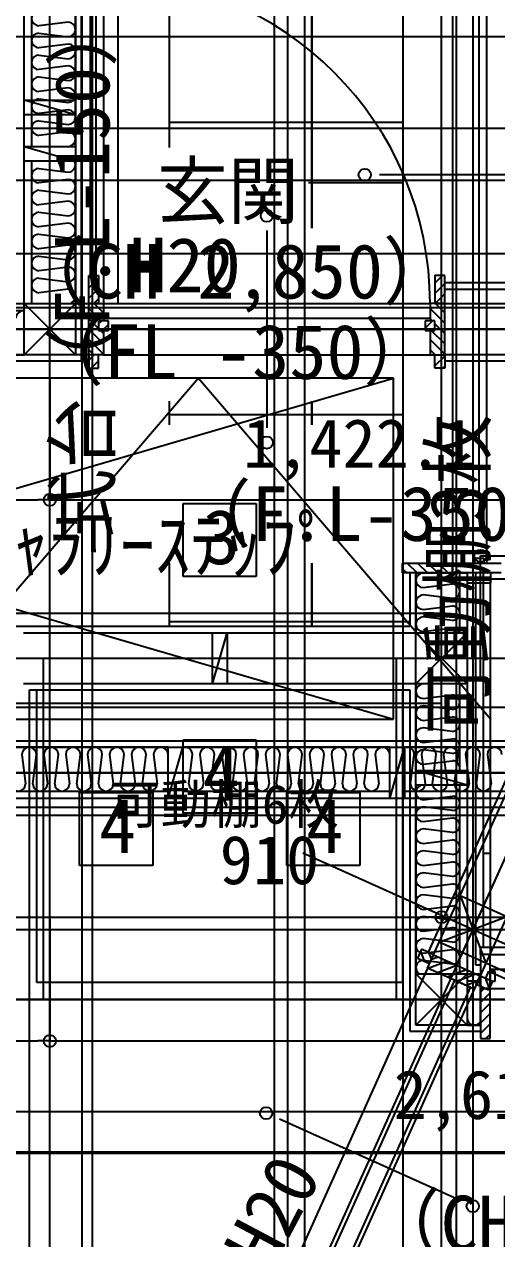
# Model space of a CAD drawing. Header units: metres. Extents: x 10861 to 26950, y 7268 to 22901.
# Drawn here: x 20182 to 21151, y 15064 to 17556 of the extents above; entities that cross this region are included whole.
import ezdxf

# ---------------------------------------------------------------- set-up
doc = ezdxf.new("R2010")
doc.units = ezdxf.units.M

msp = doc.modelspace()

# ---------------------------------------------------------------- linework, layer by layer
at = {"layer": 'COL_1F'}
for p, q in [((20985.6, 16202.5), (20985.6, 16307.5)), ((20985.6, 16307.5), (21090.6, 16307.5)), ((21090.6, 16202.5), (20985.6, 16307.5)), ((20985.6, 16202.5), (21090.6, 16307.5)), ((21090.6, 16307.5), (21090.6, 16202.5)), ((21090.6, 16202.5), (20985.6, 16202.5)), ((20985.6, 15502.5), (20985.6, 15607.5)), ((20985.6, 15607.5), (21090.6, 15607.5)), ((21090.6, 15502.5), (20985.6, 15607.5)), ((20985.6, 15502.5), (21090.6, 15607.5)), ((21090.6, 15607.5), (21090.6, 15502.5)), ((21090.6, 15502.5), (20985.6, 15502.5))]:
    msp.add_line(p, q, dxfattribs=at)
at = {"layer": 'COL_2F'}
for p, q in [((20182.2, 16877.5), (20182.2, 16982.5)), ((20182.2, 16982.5), (20287.2, 16982.5)), ((20287.2, 16877.5), (20182.2, 16982.5)), ((20182.2, 16877.5), (20287.2, 16982.5)), ((20287.2, 16982.5), (20287.2, 16877.5)), ((20287.2, 16877.5), (20182.2, 16877.5)), ((21033.4, 15672.6), (21076.5, 15768.4)), ((21076.5, 15768.4), (21172.3, 15725.3)), ((21076.5, 15768.4), (21129.2, 15629.6)), ((21033.4, 15672.6), (21172.3, 15725.3)), ((21172.3, 15725.3), (21129.2, 15629.6)), ((21129.2, 15629.6), (21033.4, 15672.6))]:
    msp.add_line(p, q, dxfattribs=at)
at = {"layer": 'COL_3F'}
for p, q in [((20182.2, 16877.5), (20182.2, 16982.5)), ((20182.2, 16982.5), (20287.2, 16982.5)), ((20287.2, 16877.5), (20182.2, 16982.5)), ((20182.2, 16877.5), (20287.2, 16982.5)), ((20287.2, 16982.5), (20287.2, 16877.5)), ((20287.2, 16877.5), (20182.2, 16877.5))]:
    msp.add_line(p, q, dxfattribs=at)
at = {"layer": 'GLID'}
for p, q in [((20234.7, 9325), (20234.7, 22205)), ((20234.7, 9325), (20234.7, 22205)), ((20234.7, 9325), (20234.7, 22205)), ((20300.9, 10010), (20300.9, 22205)), ((20300.9, 10010), (20300.9, 22205)), ((20300.9, 10010), (20300.9, 22205)), ((20322.4, 9858.3), (20322.4, 22205)), ((20322.4, 9858.3), (20322.4, 22205)), ((20322.4, 9858.3), (20322.4, 22205)), ((20695.8, 10010), (20695.8, 22205)), ((20695.8, 10010), (20695.8, 22205)), ((20695.8, 10010), (20695.8, 22205)), ((20723, 10010), (20723, 22205)), ((20723, 10010), (20723, 22205)), ((20723, 10010), (20723, 22205)), ((20757.4, 9858.3), (20757.4, 22205)), ((20757.4, 9858.3), (20757.4, 22205)), ((20757.4, 9858.3), (20757.4, 22205)), ((20959.2, 9325), (20959.2, 22205)), ((20959.2, 9325), (20959.2, 22205)), ((20959.2, 9325), (20959.2, 22205)), ((21038.1, 9325), (21038.1, 22205)), ((21038.1, 9325), (21038.1, 22205)), ((21038.1, 9325), (21038.1, 22205)), ((21069.2, 10010), (21069.2, 22205)), ((21069.2, 10010), (21069.2, 22205)), ((21069.2, 10010), (21069.2, 22205)), ((21102.9, 9325), (21102.9, 22205)), ((21102.9, 9325), (21102.9, 22205)), ((21102.9, 9325), (21102.9, 22205)), ((13514.7, 17342.4), (24358.1, 17342.4)), ((13514.7, 17342.4), (24358.1, 17342.4)), ((13514.7, 17342.4), (24358.1, 17342.4)), ((13514.7, 17235.6), (24358.1, 17235.6)), ((13514.7, 17235.6), (24358.1, 17235.6)), ((13514.7, 17235.6), (24358.1, 17235.6)), ((13953.4, 17085.6), (24358.1, 17085.6)), ((13953.4, 17085.6), (24358.1, 17085.6)), ((13953.4, 17085.6), (24358.1, 17085.6)), ((13801.7, 16974.5), (24358.1, 16974.5)), ((13801.7, 16974.5), (24358.1, 16974.5)), ((13801.7, 16974.5), (24358.1, 16974.5)), ((13514.7, 16930), (24358.1, 16930)), ((13514.7, 16930), (24358.1, 16930)), ((13514.7, 16930), (24358.1, 16930)), ((13514.7, 16255), (24358.1, 16255)), ((13514.7, 16255), (24358.1, 16255)), ((13514.7, 16255), (24358.1, 16255)), ((13514.7, 16155), (24358.1, 16155)), ((13514.7, 16155), (24358.1, 16155)), ((13514.7, 16155), (24358.1, 16155)), ((13514.7, 16020), (24358.1, 16020)), ((13514.7, 16020), (24358.1, 16020)), ((13514.7, 16020), (24358.1, 16020)), ((18814.3, 10613.2), (21206.1, 15928.4)), ((18814.3, 10613.2), (21206.1, 15928.4)), ((18814.3, 10613.2), (21206.1, 15928.4)), ((13514.7, 15699), (24358.1, 15699)), ((13514.7, 15699), (24358.1, 15699)), ((13514.7, 15699), (24358.1, 15699)), ((13514.7, 15555), (24358.1, 15555)), ((13514.7, 15555), (24358.1, 15555)), ((13514.7, 15555), (24358.1, 15555)), ((13953.4, 15325.5), (24358.1, 15325.5)), ((13953.4, 15325.5), (24358.1, 15325.5)), ((13953.4, 15325.5), (24358.1, 15325.5)), ((13801.7, 15240.1), (24358.1, 15240.1)), ((13801.7, 15240.1), (24358.1, 15240.1)), ((13801.7, 15240.1), (24358.1, 15240.1))]:
    msp.add_line(p, q, dxfattribs=at)
at = {"layer": 'WALL_BRACED_1F'}
for p, q in [((20508.1, 16422.5), (20508.1, 16572.5)), ((20508.1, 16572.5), (20658.1, 16572.5)), ((20658.1, 16572.5), (20658.1, 16422.5)), ((20658.1, 16422.5), (20508.1, 16422.5)), ((20128.1, 16347.5), (21038.1, 16347.5)), ((20128.1, 16347.5), (21038.1, 16347.5)), ((20220.6, 16255), (20220.6, 15555)), ((20220.6, 16255), (20220.6, 15555)), ((20945.6, 15555), (20945.6, 16255)), ((20945.6, 15555), (20945.6, 16255)), ((21038.1, 16162.5), (20128.1, 16162.5)), ((21038.1, 16162.5), (20128.1, 16162.5)), ((20508.1, 15937.5), (20508.1, 16087.5)), ((20508.1, 16087.5), (20658.1, 16087.5)), ((20658.1, 16087.5), (20658.1, 15937.5)), ((20295.6, 15830), (20295.6, 15980)), ((20295.6, 15980), (20445.6, 15980)), ((20445.6, 15980), (20445.6, 15830)), ((20720.6, 15830), (20720.6, 15980)), ((20720.6, 15980), (20870.6, 15980)), ((20870.6, 15980), (20870.6, 15830)), ((20658.1, 15937.5), (20508.1, 15937.5)), ((20445.6, 15830), (20295.6, 15830)), ((20870.6, 15830), (20720.6, 15830))]:
    msp.add_line(p, q, dxfattribs=at)
at = {"layer": 'WALL_NORMAL_1F'}
for p, q in [((20973.1, 16430), (20973.1, 16320)), ((20985.6, 16430), (21090.6, 16430)), ((20985.6, 16307.5), (20985.6, 16430)), ((21090.6, 16430), (21090.6, 16307.5)), ((21108.6, 15625.5), (21108.6, 16430)), ((21124.6, 15662.5), (21124.6, 16430)), ((20973.1, 16320), (20128.1, 16320)), ((20180.6, 16307.5), (20985.6, 16307.5)), ((20568.1, 16202.5), (20568.1, 16307.5)), ((20568.1, 16307.5), (20598.1, 16307.5)), ((20568.1, 16202.5), (20598.1, 16307.5)), ((20598.1, 16307.5), (20598.1, 16202.5)), ((20985.6, 16202.5), (20180.6, 16202.5)), ((20598.1, 16202.5), (20568.1, 16202.5)), ((20985.6, 15607.5), (20985.6, 16202.5)), ((21090.6, 16202.5), (21090.6, 15607.5)), ((20193.1, 16190), (20973.1, 16190)), ((20193.1, 13574.8), (20193.1, 16190)), ((20973.1, 16190), (20973.1, 15490)), ((20985.6, 15995), (20985.6, 16025)), ((20985.6, 16025), (21090.6, 16025)), ((21090.6, 15995), (20985.6, 16025)), ((21090.6, 16025), (21090.6, 15995)), ((21090.6, 15995), (20985.6, 15995)), ((21118.1, 15625.5), (21108.6, 15625.5)), ((21090.6, 15607.5), (21118.1, 15607.5)), ((21118.1, 15502.5), (21118.1, 15607.5)), ((21118.1, 15502.5), (21090.6, 15502.5)), ((20973.1, 15490), (21118.1, 15490))]:
    msp.add_line(p, q, dxfattribs=at)
at = {"layer": 'WALL_NORMAL_2F'}
for p, q in [((20317.2, 20120), (20317.2, 17040)), ((20329.7, 17040), (20329.7, 20120)), ((20182.2, 16982.5), (20182.2, 17777.5)), ((20287.2, 17777.5), (20287.2, 16982.5)), ((20182.2, 17370), (20182.2, 17400)), ((20182.2, 17400), (20287.2, 17400)), ((20287.2, 17370), (20182.2, 17400)), ((20287.2, 17400), (20287.2, 17370)), ((20287.2, 17370), (20182.2, 17370)), ((22593.3, 17025), (21044.7, 17025)), ((21044.7, 17012.5), (22601.4, 17012.5)), ((20154.7, 16982.5), (20182.2, 16982.5)), ((20287.2, 16982.5), (20314.7, 16982.5)), ((20314.7, 16877.5), (20314.7, 16982.5)), ((21044.7, 16877.5), (21044.7, 16982.5)), ((21044.7, 16982.5), (21604.3, 16982.5)), ((21076.5, 15768.4), (21595, 16920.6)), ((20182.2, 16877.5), (20154.7, 16877.5)), ((20314.7, 16877.5), (20287.2, 16877.5)), ((21575.6, 16877.5), (21044.7, 16877.5)), ((20154.7, 16865), (20314.7, 16865)), ((21556.3, 16865), (21010.5, 15652.1)), ((21044.7, 16865), (21556.3, 16865)), ((21021.9, 15647), (21033.4, 15672.6)), ((21021.9, 15647), (21117.6, 15603.9)), ((21129.2, 15629.6), (21117.6, 15603.9)), ((21186.2, 15603.9), (21129.2, 15629.6)), ((21129, 15598.8), (21135.4, 15613)), ((21135.4, 15613), (21181, 15592.5))]:
    msp.add_line(p, q, dxfattribs=at)
at = {"layer": 'WALL_NORMAL_3F'}
for p, q in [((20299.7, 16865), (20299.7, 20865)), ((20182.2, 16982.5), (20182.2, 19057.5)), ((20287.2, 19057.5), (20287.2, 16982.5)), ((20182.2, 17305), (20287.2, 17305)), ((20182.2, 17275), (20182.2, 17305)), ((20182.2, 17305), (20287.2, 17275)), ((20287.2, 17305), (20287.2, 17275)), ((20287.2, 17275), (20182.2, 17275)), ((19582.2, 16982.5), (20182.2, 16982.5)), ((20182.2, 16877.5), (19582.2, 16877.5)), ((19699.7, 16865), (20299.7, 16865)), ((19582.2, 16072.5), (22279.1, 16072.5)), ((22203.2, 16085), (19699.7, 16085)), ((20477.2, 15967.5), (20477.2, 16072.5)), ((20477.2, 16072.5), (20507.2, 16072.5)), ((20477.2, 15967.5), (20507.2, 16072.5)), ((20507.2, 16072.5), (20507.2, 15967.5)), ((20932.2, 15967.5), (20932.2, 16072.5)), ((20932.2, 16072.5), (20962.2, 16072.5)), ((20932.2, 15967.5), (20962.2, 16072.5)), ((20962.2, 16072.5), (20962.2, 15967.5)), ((19564.2, 15949.5), (22290.8, 15949.5)), ((22279.1, 15967.5), (19582.2, 15967.5)), ((20507.2, 15967.5), (20477.2, 15967.5)), ((20962.2, 15967.5), (20932.2, 15967.5)), ((19548.2, 15933.5), (22301.1, 15933.5))]:
    msp.add_line(p, q, dxfattribs=at)
at = {"layer": 'データ 001_1F'}
for p, q in [((21038.1, 15219.8), (21038.1, 21590)), ((20771.8, 17137.5), (20771.8, 17765)), ((19025.7, 11083.1), (21884.1, 17435.1)), ((20480.4, 17355), (20958.1, 17355)), ((20234.7, 16830), (20234.7, 16580)), ((20234.7, 16830), (20234.7, 16830)), ((20234.7, 16830), (20234.7, 16830)), ((20771.8, 16733.6), (20771.8, 16782.5)), ((20480.4, 16755), (20958.1, 16755)), ((18439.7, 16580), (20209.7, 16580)), ((20234.7, 16580), (20209.7, 16580)), ((20234.7, 16580), (20234.7, 16580)), ((20234.7, 16580), (20259.7, 16580)), ((20259.7, 16580), (21631.8, 16580)), ((20771.8, 16320), (20771.8, 16450.4)), ((18714.8, 16255), (21371.8, 16255)), ((20153.1, 15724.1), (21013.1, 15724.1)), ((21038.1, 15724.1), (21013.1, 15724.1)), ((21038.1, 15474.1), (21038.1, 15724.1)), ((21038.1, 15724.1), (21038.1, 15724.1)), ((21038.1, 15724.1), (21063.1, 15724.1)), ((21063.1, 15724.1), (22011, 15724.1)), ((26390, 15555), (11602.5, 15555)), ((21038.1, 15474.1), (21038.1, 15474.1)), ((21038.1, 15474.1), (21038.1, 15474.1))]:
    msp.add_line(p, q, dxfattribs=at)
for centre in [(20234.7, 16580), (20234.7, 16580), (21038.1, 15724.1), (21038.1, 15724.1)]:
    msp.add_circle(centre, 12.5, dxfattribs=at)
at = {"layer": 'データ 001_2F'}
for p, q in [((20234.7, 16588.6), (20234.7, 21731.1)), ((19756.7, 12707.6), (21884.1, 17435.1)), ((26367.5, 16930), (11375, 16930)), ((20939.4, 16829.8), (19739.4, 16829.8)), ((19739.4, 16479.8), (20939.4, 16829.8)), ((20234.7, 16830), (20234.7, 16580)), ((20234.7, 16830), (20234.7, 16830)), ((20234.7, 16830), (20234.7, 16830)), ((20939.4, 16129.8), (20939.4, 16829.8)), ((18439.7, 16580), (20209.7, 16580)), ((20234.7, 16580), (20209.7, 16580)), ((20234.7, 16580), (20234.7, 16580)), ((20234.7, 16580), (20259.7, 16580)), ((20259.7, 16580), (21631.8, 16580)), ((19739.4, 16479.8), (20939.4, 16129.8)), ((19739.4, 16129.8), (20939.4, 16129.8)), ((20753.4, 15856.2), (22711.3, 14975.2))]:
    msp.add_line(p, q, dxfattribs=at)
msp.add_circle((20234.7, 16580), 12.5, dxfattribs=at)
msp.add_circle((20234.7, 16580), 12.5, dxfattribs=at)
at = {"layer": 'データ 001_3F'}
for p, q in [((20234.7, 15697.5), (20234.7, 21840)), ((21114.7, 17730.7), (21114.7, 16580)), ((24115, 17530), (19202.5, 17530)), ((21081.3, 15651.1), (21884.1, 17435.1)), ((23887.5, 16930), (19354.7, 16930)), ((20939.4, 16829.8), (19739.4, 16829.8)), ((19739.4, 16479.8), (20939.4, 16829.8)), ((20539.4, 16829.8), (19939.4, 16129.8)), ((20539.4, 16829.8), (21139.4, 16129.8)), ((20939.4, 16129.8), (20939.4, 16829.8)), ((19739.4, 16479.8), (20939.4, 16129.8)), ((19739.4, 16129.8), (20939.4, 16129.8)), ((24115, 16020), (19337.5, 16020)), ((20234.7, 15720), (20234.7, 15470)), ((20234.7, 15720), (20234.7, 15720)), ((20234.7, 15720), (20234.7, 15470)), ((20234.7, 15720), (20234.7, 15720)), ((19659.7, 15470), (20209.7, 15470)), ((20234.7, 15470), (20209.7, 15470)), ((20234.7, 15470), (20259.7, 15470)), ((20234.7, 15470), (20234.7, 15470)), ((20259.7, 15470), (22629.7, 15470)), ((19659.7, 15242.5), (22220.2, 15242.5))]:
    msp.add_line(p, q, dxfattribs=at)
msp.add_circle((20234.7, 15470), 12.5, dxfattribs=at)
msp.add_circle((20234.7, 15470), 12.5, dxfattribs=at)
at = {"layer": 'ポーチ_1F'}
for p, q in [((21124.6, 16155), (21138.1, 16155)), ((21124.6, 15855), (21138.1, 15855))]:
    msp.add_line(p, q, dxfattribs=at)
at = {"layer": '床仕上_1F'}
for p, q in [((20771.8, 17765), (20771.8, 17137.5)), ((20958.1, 17530), (20480.4, 17530)), ((20958.1, 17230), (20765, 17230)), ((20771.8, 16782.5), (20771.8, 16733.6)), ((20771.8, 16450.4), (20771.8, 16320)), ((20973.1, 16330), (20480.4, 16330))]:
    msp.add_line(p, q, dxfattribs=at)
at = {"layer": '建具(木製戸)_2F'}
for p, q in [((20344.7, 17652.5), (20344.7, 16982.5)), ((20374.7, 16982.5), (20374.7, 17652.5)), ((20679.7, 17132.5), (20679.7, 16727.5)), ((20314.7, 16982.5), (20314.7, 17040)), ((20314.7, 17040), (20334.7, 17040)), ((20314.7, 17036.1), (20318.6, 17040)), ((20334.7, 17040), (20334.7, 16982.5)), ((21024.7, 17040), (21024.7, 16982.5)), ((21044.7, 17040), (21024.7, 17040)), ((21024.7, 17024.8), (21039.9, 17040)), ((21044.7, 16982.5), (21044.7, 17040)), ((20314.7, 17014.9), (20334.7, 17034.9)), ((21024.7, 17003.6), (21044.7, 17023.6)), ((20314.7, 16993.6), (20334.7, 17013.6)), ((20324.8, 16982.5), (20334.7, 16992.4)), ((21024.8, 16982.5), (21044.7, 17002.4)), ((20314.7, 16877.5), (20314.7, 16982.5)), ((20314.7, 16982.5), (20344.7, 16982.5)), ((20334.7, 16982.5), (20314.7, 16982.5)), ((20339.6, 16947.5), (20314.7, 16972.4)), ((20344.7, 16963.6), (20325.8, 16982.5)), ((20344.7, 16982.5), (20344.7, 16947.5)), ((20344.7, 16982.5), (21014.7, 16982.5)), ((20344.7, 16982.5), (20374.7, 16982.5)), ((21014.7, 16982.5), (21014.7, 16947.5)), ((21044.7, 16982.5), (21014.7, 16982.5)), ((21044.7, 16942.5), (21014.7, 16972.5)), ((21024.7, 16982.5), (21044.7, 16982.5)), ((21044.7, 16963.7), (21025.9, 16982.5)), ((21044.7, 16877.5), (21044.7, 16982.5)), ((20334.7, 16931.2), (20314.7, 16951.2)), ((20334.7, 16941.2), (20341, 16947.5)), ((20354.7, 16947.5), (20334.7, 16947.5)), ((20334.7, 16947.5), (20334.7, 16927.5)), ((20344.7, 16952.5), (21014.7, 16952.5)), ((20354.7, 16927.5), (20354.7, 16947.5)), ((21004.7, 16932.4), (21019.8, 16947.5)), ((21024.7, 16947.5), (21004.7, 16947.5)), ((21004.7, 16947.5), (21004.7, 16927.5)), ((21018.5, 16947.5), (21014.7, 16951.3)), ((21024.7, 16927.5), (21024.7, 16947.5)), ((21044.7, 16921.3), (21024.7, 16941.3)), ((20344.7, 16900), (20314.7, 16930)), ((20334.7, 16927.5), (20354.7, 16927.5)), ((20344.7, 16921.2), (20338.4, 16927.5)), ((20342.2, 16927.5), (20354.7, 16940)), ((20344.7, 16927.5), (20344.7, 16877.5)), ((21004.7, 16927.5), (21024.7, 16927.5)), ((21014.7, 16927.5), (21014.7, 16877.5)), ((21044.7, 16900), (21017.2, 16927.5)), ((21021, 16927.5), (21024.7, 16931.2)), ((20344.7, 16878.8), (20314.7, 16908.8)), ((21044.7, 16878.8), (21014.7, 16908.8)), ((20324.8, 16877.5), (20314.7, 16887.6)), ((20344.7, 16877.5), (20314.7, 16877.5)), ((20334.7, 16877.5), (20314.7, 16877.5)), ((20314.7, 16877.5), (20314.7, 16850)), ((20314.7, 16866.4), (20325.8, 16877.5)), ((20334.7, 16850), (20334.7, 16877.5)), ((20344.7, 16877.5), (21014.7, 16877.5)), ((21024.8, 16877.5), (21014.7, 16887.6)), ((21014.7, 16877.5), (21044.7, 16877.5)), ((21024.7, 16850), (21024.7, 16877.5)), ((21024.7, 16877.5), (21044.7, 16877.5)), ((21024.7, 16876.3), (21025.9, 16877.5)), ((21024.7, 16855.1), (21044.7, 16875.1)), ((21044.7, 16877.5), (21044.7, 16850)), ((20314.7, 16850), (20334.7, 16850)), ((20319.6, 16850), (20334.7, 16865.2)), ((21044.7, 16850), (21024.7, 16850)), ((21040.8, 16850), (21044.7, 16853.9)), ((20996.8, 15658.3), (20988.6, 15640)), ((20994.8, 15653.9), (21002.4, 15633.8)), ((21021.9, 15647), (20996.8, 15658.3)), ((21009.6, 15619.6), (21021.9, 15647)), ((21011.7, 15651.6), (21017.3, 15636.8)), ((21013.7, 15628.8), (21021.9, 15647)), ((21021.9, 15647), (21117.6, 15603.9)), ((20988.6, 15640), (21013.7, 15628.8)), ((21010.7, 15619.1), (21050.4, 15634.2)), ((21017.7, 15637.8), (21031.1, 15642.9)), ((21030.1, 15610.4), (21069.8, 15625.4)), ((21009.6, 15619.6), (20693.6, 14917.5)), ((21105.3, 15576.5), (21009.6, 15619.6)), ((21049.4, 15601.7), (21089.1, 15616.7)), ((21068.8, 15593), (21108.4, 15608)), ((21117.6, 15603.9), (21105.3, 15576.5)), ((21109.4, 15585.7), (21117.6, 15603.9)), ((21117.6, 15603.9), (21142.7, 15592.6)), ((21127.8, 15599.3), (21136, 15577.7)), ((21105.3, 15576.5), (20454.9, 14131.2)), ((21065, 15594.7), (20730.5, 14851.5)), ((20763.4, 14836.7), (21097.8, 15579.9)), ((21097.8, 15579.9), (21065, 15594.7)), ((21088.1, 15584.3), (21113.1, 15593.7)), ((21134.5, 15574.4), (21109.4, 15585.7)), ((21113.5, 15594.7), (21118.5, 15581.6)), ((21142.7, 15592.6), (21134.5, 15574.4)), ((21074.9, 15143.4), (20705.6, 15309.6))]:
    msp.add_line(p, q, dxfattribs=at)
for centre in [(20679.7, 17162.5), (20679.7, 16697.5), (20678.2, 15321.9), (21102.2, 15131.1)]:
    msp.add_circle(centre, 12.5, dxfattribs=at)
msp.add_arc((20344.7, 16982.5), 670, 0, 90, dxfattribs=at)
at = {"layer": '建具(金属戸)_1F'}
for p, q in [((21060.6, 17645), (21060.6, 16450)), ((21130.6, 17645), (21130.6, 16450)), ((21310.6, 17246.7), (20910.6, 17246.7)), ((20958.1, 16450), (21060.6, 16450)), ((20958.1, 16430), (20958.1, 16450)), ((20967.9, 16450), (20987.9, 16430)), ((20989.1, 16450), (21009.1, 16430)), ((21010.3, 16450), (21030.3, 16430)), ((21031.6, 16450), (21051.6, 16430)), ((21052.8, 16450), (21060.6, 16442.2)), ((21060.6, 16430), (21060.6, 16450)), ((21060.6, 16450), (21160.6, 16450)), ((21060.6, 16450), (21060.6, 16430)), ((21105.6, 16460), (21105.6, 16450)), ((21125.6, 16460), (21105.6, 16460)), ((21105.6, 16450), (21125.6, 16450)), ((21118.1, 16215), (21118.1, 16465)), ((21118.1, 16465), (21143.1, 16465)), ((21125.6, 16450), (21125.6, 16460)), ((21143.1, 16465), (21903.1, 16465)), ((20958.1, 16438.6), (20966.7, 16430)), ((21060.6, 16430), (20958.1, 16430)), ((21160.6, 16430), (21060.6, 16430)), ((21139.6, 16430), (21090.6, 16430)), ((21090.6, 16430), (21090.6, 16410)), ((21168.1, 16417.5), (21138.1, 16417.5)), ((21138.1, 16417.5), (21138.1, 15647.5)), ((21139.6, 16410), (21139.6, 16430)), ((21090.6, 16410), (21139.6, 16410)), ((21118.1, 16215), (21118.1, 16215)), ((21118.1, 15647.5), (21118.1, 15662.5)), ((21118.1, 15662.5), (21928.1, 15662.5)), ((21138.1, 15647.5), (21118.1, 15647.5)), ((21118.1, 15647.5), (21118.1, 15577.5)), ((21138.1, 15577.5), (21138.1, 15647.5)), ((21138.1, 15647.5), (21908.1, 15647.5)), ((21138.1, 15647.5), (21168.1, 15647.5)), ((21138.1, 15617.5), (21908.1, 15617.5)), ((21148.1, 15612.5), (21138.1, 15612.5)), ((21138.1, 15612.5), (21138.1, 15592.5)), ((21148.1, 15592.5), (21148.1, 15612.5)), ((21118.1, 15577.5), (21138.1, 15577.5)), ((21138.1, 15577.5), (21118.1, 15577.5)), ((21118.1, 15577.5), (21118.1, 15475)), ((21118.1, 15570.1), (21125.5, 15577.5)), ((21138.1, 15592.5), (21148.1, 15592.5)), ((21138.1, 15577.5), (21908.1, 15577.5)), ((21138.1, 15475), (21138.1, 15577.5)), ((21118.1, 15548.9), (21138.1, 15568.9)), ((21118.1, 15527.7), (21138.1, 15547.7)), ((21118.1, 15506.4), (21138.1, 15526.4)), ((21118.1, 15485.2), (21138.1, 15505.2)), ((21118.1, 15475), (21138.1, 15475)), ((21129.1, 15475), (21138.1, 15484))]:
    msp.add_line(p, q, dxfattribs=at)
for centre in [(20880.6, 17246.7), (21118.1, 16465)]:
    msp.add_circle(centre, 12.5, dxfattribs=at)
msp.add_arc((21138.1, 15647.5), 770, 0, 90, dxfattribs=at)
at = {"layer": '式台_1F'}
for p, q in [((20480.4, 17302.5), (20480.4, 17765)), ((20480.4, 16733.6), (20480.4, 16782.5)), ((20480.4, 16320), (20480.4, 16450.4))]:
    msp.add_line(p, q, dxfattribs=at)
at = {"layer": '断熱材_1F'}
for p, q in [((20985.6, 16430), (20985.6, 16307.5)), ((21075.6, 16430), (20985.6, 16430)), ((21075.6, 16307.5), (21075.6, 16430)), ((21000.6, 16400), (21060.6, 16407.5)), ((21060.6, 16377.5), (21000.6, 16385)), ((21000.6, 16355), (21060.6, 16362.5)), ((21060.6, 16332.5), (21000.6, 16340)), ((21000.6, 16310), (21060.6, 16317.5)), ((20985.6, 16307.5), (21075.6, 16307.5)), ((20985.6, 16202.5), (20985.6, 16025)), ((21075.6, 16202.5), (20985.6, 16202.5)), ((21075.6, 16025), (21075.6, 16202.5)), ((21000.6, 16172.5), (21060.6, 16180)), ((21060.6, 16150), (21000.6, 16157.5)), ((21000.6, 16127.5), (21060.6, 16135)), ((21060.6, 16105), (21000.6, 16112.5)), ((21000.6, 16082.5), (21060.6, 16090)), ((21060.6, 16060), (21000.6, 16067.5)), ((21000.6, 16037.5), (21060.6, 16045)), ((20985.6, 16025), (21075.6, 16025)), ((20985.6, 15995), (20985.6, 15607.5)), ((21075.6, 15995), (20985.6, 15995)), ((21075.6, 15607.5), (21075.6, 15995)), ((21000.6, 15965), (21060.6, 15972.5)), ((21060.6, 15942.5), (21000.6, 15950)), ((21000.6, 15920), (21060.6, 15927.5)), ((21060.6, 15897.5), (21000.6, 15905)), ((21000.6, 15875), (21060.6, 15882.5)), ((21060.6, 15852.5), (21000.6, 15860)), ((21000.6, 15830), (21060.6, 15837.5)), ((21060.6, 15807.5), (21000.6, 15815)), ((21000.6, 15785), (21060.6, 15792.5)), ((21060.6, 15762.5), (21000.6, 15770)), ((21000.6, 15740), (21060.6, 15747.5)), ((21060.6, 15717.5), (21000.6, 15725)), ((21000.6, 15695), (21060.6, 15702.5)), ((21060.6, 15672.5), (21000.6, 15680)), ((21000.6, 15650), (21060.6, 15657.5)), ((21060.6, 15627.5), (21000.6, 15635)), ((20985.6, 15607.5), (21075.6, 15607.5)), ((21118.1, 15592.5), (21090.6, 15592.5)), ((21090.6, 15592.5), (21090.6, 15502.5)), ((21118.1, 15502.5), (21118.1, 15592.5)), ((21090.6, 15502.5), (21118.1, 15502.5))]:
    msp.add_line(p, q, dxfattribs=at)
for centre, start, end in [((21000.6, 16415), 90, -90), ((21060.6, 16392.5), -90, 90), ((21000.6, 16370), 90, -90), ((21060.6, 16347.5), -90, 90), ((21000.6, 16325), 90, -90), ((21060.6, 16302.5), 19.4699, 90), ((21000.6, 16187.5), 90, -90), ((21060.6, 16165), -90, 90), ((21000.6, 16142.5), 90, -90), ((21060.6, 16120), -90, 90), ((21000.6, 16097.5), 90, -90), ((21060.6, 16075), -90, 90), ((21000.6, 16052.5), 90, -90), ((21060.6, 16030), -19.4699, 90), ((21000.6, 15980), 90, -90), ((21060.6, 15957.5), -90, 90), ((21000.6, 15935), 90, -90), ((21060.6, 15912.5), -90, 90), ((21000.6, 15890), 90, -90), ((21060.6, 15867.5), -90, 90), ((21000.6, 15845), 90, -90), ((21060.6, 15822.5), -90, 90), ((21000.6, 15800), 90, -90), ((21000.6, 15755), 90, -90), ((21060.6, 15777.5), -90, 90), ((21060.6, 15732.5), -90, 90), ((21000.6, 15710), 90, -90), ((21060.6, 15687.5), -90, 90), ((21000.6, 15665), 90, -90), ((21060.6, 15642.5), -90, 90), ((21000.6, 15620), 90, -123.5573), ((21105.6, 15517.5), -180, -33.5573)]:
    msp.add_arc(centre, 15, start, end, dxfattribs=at)
at = {"layer": '断熱材_3F'}
for p, q in [((20197.2, 17730), (20197.2, 17305)), ((20287.2, 17305), (20287.2, 17730)), ((20272.2, 17560), (20212.2, 17552.5)), ((20212.2, 17537.5), (20272.2, 17530)), ((20272.2, 17515), (20212.2, 17507.5)), ((20212.2, 17492.5), (20272.2, 17485)), ((20272.2, 17470), (20212.2, 17462.5)), ((20212.2, 17447.5), (20272.2, 17440)), ((20272.2, 17425), (20212.2, 17417.5)), ((20212.2, 17402.5), (20272.2, 17395)), ((20272.2, 17380), (20212.2, 17372.5)), ((20212.2, 17357.5), (20272.2, 17350)), ((20272.2, 17335), (20212.2, 17327.5)), ((20197.2, 17305), (20287.2, 17305)), ((20287.2, 17275), (20197.2, 17275)), ((20197.2, 17275), (20197.2, 16982.5)), ((20287.2, 16982.5), (20287.2, 17275)), ((20212.2, 17260), (20272.2, 17252.5)), ((20272.2, 17237.5), (20212.2, 17230)), ((20212.2, 17215), (20272.2, 17207.5)), ((20272.2, 17192.5), (20212.2, 17185)), ((20212.2, 17170), (20272.2, 17162.5)), ((20272.2, 17147.5), (20212.2, 17140)), ((20212.2, 17125), (20272.2, 17117.5)), ((20272.2, 17102.5), (20212.2, 17095)), ((20212.2, 17080), (20272.2, 17072.5)), ((20272.2, 17057.5), (20212.2, 17050)), ((20212.2, 17035), (20272.2, 17027.5)), ((20272.2, 17012.5), (20212.2, 17005)), ((20182.2, 16967.5), (20052.2, 16967.5)), ((20182.2, 16877.5), (20182.2, 16967.5)), ((20197.2, 16982.5), (20287.2, 16982.5)), ((20052.2, 16877.5), (20182.2, 16877.5)), ((20477.2, 16072.5), (20052.2, 16072.5)), ((20477.2, 15982.5), (20477.2, 16072.5)), ((20932.2, 16072.5), (20507.2, 16072.5)), ((20507.2, 16072.5), (20507.2, 15982.5)), ((20932.2, 15982.5), (20932.2, 16072.5)), ((21387.2, 16072.5), (20962.2, 16072.5)), ((20962.2, 16072.5), (20962.2, 15982.5)), ((20177.2, 16057.5), (20184.7, 15997.5)), ((20199.7, 15997.5), (20207.2, 16057.5)), ((20222.2, 16057.5), (20229.7, 15997.5)), ((20244.7, 15997.5), (20252.2, 16057.5)), ((20267.2, 16057.5), (20274.7, 15997.5)), ((20289.7, 15997.5), (20297.2, 16057.5)), ((20312.2, 16057.5), (20319.7, 15997.5)), ((20334.7, 15997.5), (20342.2, 16057.5)), ((20357.2, 16057.5), (20364.7, 15997.5)), ((20379.7, 15997.5), (20387.2, 16057.5)), ((20402.2, 16057.5), (20409.7, 15997.5)), ((20424.7, 15997.5), (20432.2, 16057.5)), ((20447.2, 16057.5), (20454.7, 15997.5)), ((20519.7, 15997.5), (20527.2, 16057.5)), ((20542.2, 16057.5), (20549.7, 15997.5)), ((20564.7, 15997.5), (20572.2, 16057.5)), ((20587.2, 16057.5), (20594.7, 15997.5)), ((20609.7, 15997.5), (20617.2, 16057.5)), ((20632.2, 16057.5), (20639.7, 15997.5)), ((20654.7, 15997.5), (20662.2, 16057.5)), ((20677.2, 16057.5), (20684.7, 15997.5)), ((20699.7, 15997.5), (20707.2, 16057.5)), ((20722.2, 16057.5), (20729.7, 15997.5)), ((20744.7, 15997.5), (20752.2, 16057.5)), ((20767.2, 16057.5), (20774.7, 15997.5)), ((20789.7, 15997.5), (20797.2, 16057.5)), ((20812.2, 16057.5), (20819.7, 15997.5)), ((20834.7, 15997.5), (20842.2, 16057.5)), ((20857.2, 16057.5), (20864.7, 15997.5)), ((20879.7, 15997.5), (20887.2, 16057.5)), ((20902.2, 16057.5), (20909.7, 15997.5)), ((20974.7, 15997.5), (20982.2, 16057.5)), ((20997.2, 16057.5), (21004.7, 15997.5)), ((21019.7, 15997.5), (21027.2, 16057.5)), ((21042.2, 16057.5), (21049.7, 15997.5)), ((21064.7, 15997.5), (21072.2, 16057.5)), ((21087.2, 16057.5), (21094.7, 15997.5)), ((21109.7, 15997.5), (21117.2, 16057.5)), ((21132.2, 16057.5), (21139.7, 15997.5)), ((20052.2, 15982.5), (20477.2, 15982.5)), ((20507.2, 15982.5), (20932.2, 15982.5)), ((20962.2, 15982.5), (21387.2, 15982.5))]:
    msp.add_line(p, q, dxfattribs=at)
for centre, start, end in [((20212.2, 17567.5), 90, -90), ((20272.2, 17545), -90, 90), ((20212.2, 17522.5), 90, -90), ((20272.2, 17500), -90, 90), ((20212.2, 17477.5), 90, -90), ((20272.2, 17455), -90, 90), ((20212.2, 17432.5), 90, -90), ((20272.2, 17410), -90, 90), ((20212.2, 17387.5), 90, -90), ((20272.2, 17365), -90, 90), ((20212.2, 17342.5), 90, -90), ((20272.2, 17320), -90, 90), ((20272.2, 17267.5), -90, 30), ((20212.2, 17245), 90, -90), ((20212.2, 17200), 90, -90), ((20272.2, 17222.5), -90, 90), ((20272.2, 17177.5), -90, 90), ((20212.2, 17155), 90, -90), ((20272.2, 17132.5), -90, 90), ((20212.2, 17110), 90, -90), ((20272.2, 17087.5), -90, 90), ((20212.2, 17065), 90, -90), ((20272.2, 17042.5), -90, 90), ((20212.2, 17020), 90, -90), ((20272.2, 16997.5), -90, 90), ((20179.7, 16952.5), 80.4059, 180), ((20192.2, 16057.5), 0, 180), ((20237.2, 16057.5), 0, 180), ((20282.2, 16057.5), 0, 180), ((20327.2, 16057.5), 0, 180), ((20372.2, 16057.5), 0, 180), ((20417.2, 16057.5), 0, 180), ((20462.2, 16057.5), 0, 180), ((20512.2, 16057.5), 0, 109.4712), ((20557.2, 16057.5), 0, 180), ((20602.2, 16057.5), 0, 180), ((20647.2, 16057.5), 0, 180), ((20692.2, 16057.5), 0, 180), ((20737.2, 16057.5), 0, 180), ((20782.2, 16057.5), 0, 180), ((20827.2, 16057.5), 0, 180), ((20872.2, 16057.5), 0, 180), ((20917.2, 16057.5), 0, 180), ((20967.2, 16057.5), 0, 109.4712), ((21012.2, 16057.5), 0, 180), ((21057.2, 16057.5), 0, 180), ((21102.2, 16057.5), 0, 180), ((21147.2, 16057.5), 0, 180), ((20169.7, 15997.5), 180, 0), ((20214.7, 15997.5), 180, 0), ((20259.7, 15997.5), 180, 0), ((20304.7, 15997.5), 180, 0), ((20349.7, 15997.5), 180, 0), ((20394.7, 15997.5), 180, 0), ((20439.7, 15997.5), 180, 0), ((20534.7, 15997.5), 180, 0), ((20579.7, 15997.5), 180, 0), ((20624.7, 15997.5), 180, 0), ((20669.7, 15997.5), 180, 0), ((20714.7, 15997.5), 180, 0), ((20759.7, 15997.5), 180, 0), ((20804.7, 15997.5), 180, 0), ((20849.7, 15997.5), 180, 0), ((20894.7, 15997.5), 180, 0), ((20989.7, 15997.5), 180, 0), ((21034.7, 15997.5), 180, 0), ((21079.7, 15997.5), 180, 0), ((21124.7, 15997.5), 180, 0)]:
    msp.add_arc(centre, 15, start, end, dxfattribs=at)
at = {"layer": '造作棚_1F'}
for p, q in [((20208.1, 15590), (20208.1, 16190)), ((20208.1, 16190), (20958.1, 16190)), ((20208.1, 15590), (20208.1, 16190)), ((20208.1, 16190), (20958.1, 16190)), ((20958.1, 16190), (20958.1, 15590)), ((20958.1, 16190), (20958.1, 15590)), ((20958.1, 15590), (20208.1, 15590)), ((20958.1, 15590), (20208.1, 15590))]:
    msp.add_line(p, q, dxfattribs=at)

# ---------------------------------------------------------------- texts
at = {"layer": 'WALL_BRACED_1F'}
for s, p in [('3', (20548.1, 16448)), ('4', (20548.1, 15963)), ('4', (20335.6, 15855.5)), ('4', (20760.6, 15855.5))]:
    msp.add_text(s, height=112, dxfattribs=at).set_placement(p)
at = {"layer": 'データ 001_1F'}
msp.add_text('式台（F.L-150）', height=112, rotation=90, dxfattribs=at).set_placement((20357, 16498.2))
for s, height, p in [('1,422.1', 100, (20630.9, 16646.1)), ('（F.L-350）', 112, (20502.1, 16495.8)), ('可動棚6枚', 80, (20357.5, 15915.7)), ('910', 100, (20583.1, 15791.6))]:
    msp.add_text(s, height=height, dxfattribs=at).set_placement(p)
at = {"layer": 'データ 001_2F'}
for s, height, p in [('H20', 112, (20397.9, 17005.8)), ('1,422.1', 100, (20630.9, 16646.1)), ('ｷﾞｬﾗﾘｰｽﾃｯﾌﾟ', 112, (20013.4, 16431.2))]:
    msp.add_text(s, height=height, dxfattribs=at).set_placement(p)
for s, rotation, p in [('可動棚3枚', 90, (21127.2, 16098.2)), ('H20', 62.0865, (20686.7, 14992.8))]:
    msp.add_text(s, height=112, rotation=rotation, dxfattribs=at).set_placement(p)
at = {"layer": 'データ 001_3F'}
for s, height, p in [('ｷﾞｬﾗﾘｰｽﾃｯﾌﾟ', 112, (20013.4, 16431.2)), ('2,610.5', 100, (20940, 15310))]:
    msp.add_text(s, height=height, dxfattribs=at).set_placement(p)
at = {"layer": '部屋_1F'}
for s, p in [('玄関', (20454.3, 17158)), ('（CH 2,850）', (20163, 16993)), ('（FL -350）', (20199.4, 16828))]:
    msp.add_text(s, height=112, dxfattribs=at).set_placement(p)
at = {"layer": '部屋_2F'}
msp.add_text('（CH 2,500）', height=112, dxfattribs=at).set_placement((20890.8, 15040.6))

doc.saveas('drawing.dxf')
